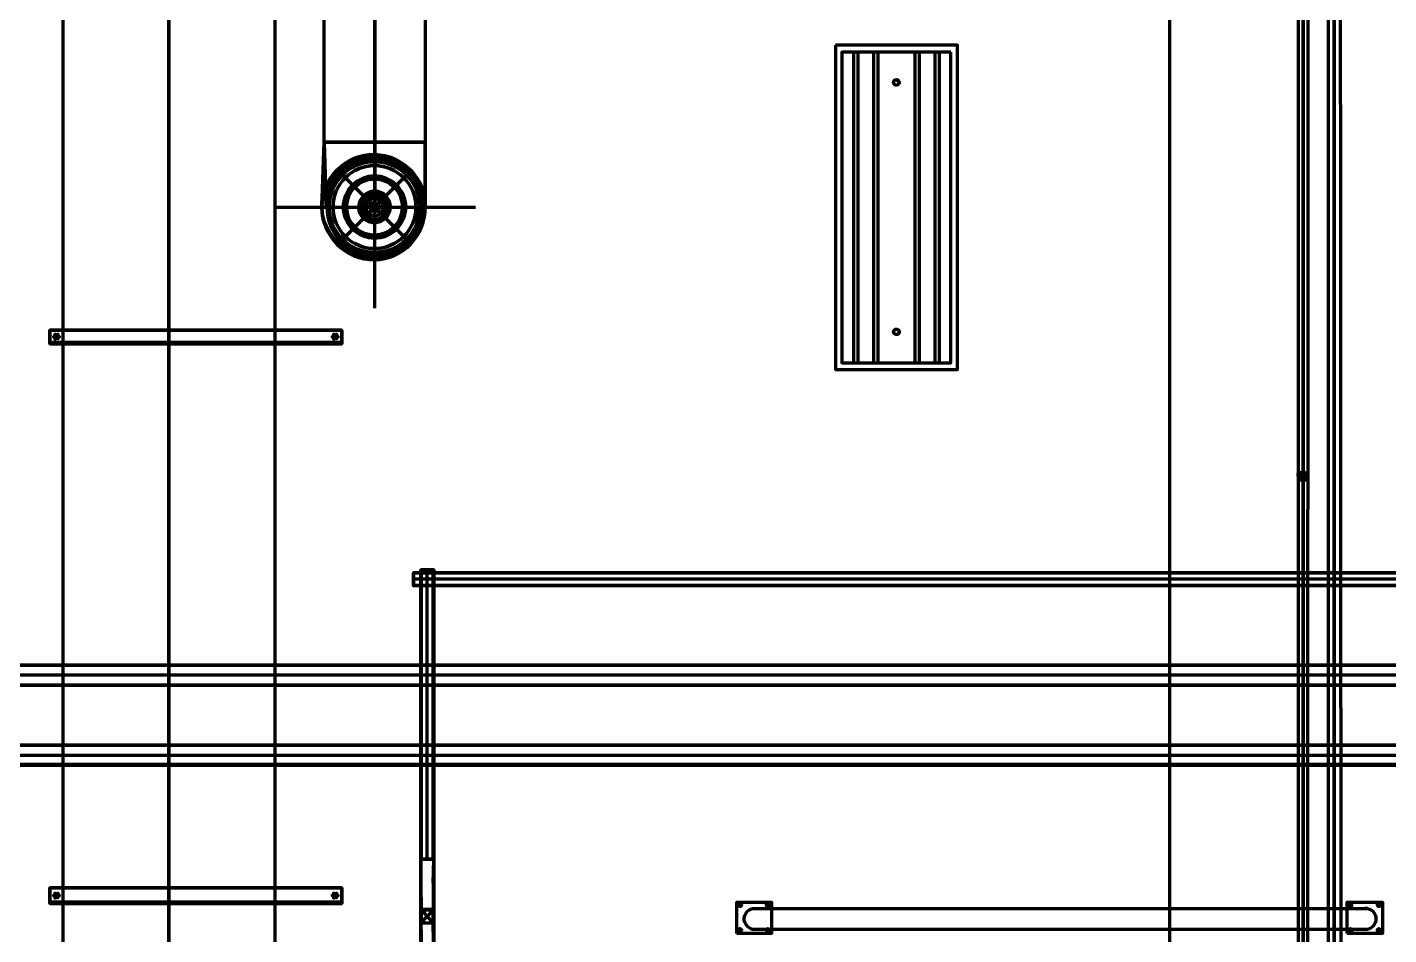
# Model space of a CAD drawing. Extents: x 0 to 1153, y 0 to 816.
# Drawn here: x 510.91 to 544.09, y 437.58 to 459.68 of the extents above; entities that cross this region are included whole.
import ezdxf

# ---------------------------------------------------------------- set-up
doc = ezdxf.new("R2010")
doc.units = 0
doc.header["$MEASUREMENT"] = 0
for name, color, linetype in [('Arch', 7, 'Continuous'), ('Hatch', 7, 'Continuous'), ('HVAC', 7, 'Continuous'), ('PIPE', 7, 'Continuous')]:
    doc.layers.add(name, color=color, linetype=linetype)

msp = doc.modelspace()

# ---------------------------------------------------------------- linework, layer by layer
at = {"layer": 'Arch', "color": 11, "linetype": 'Continuous', "lineweight": 211}
msp.add_line((538.755, 361.77), (538.755, 717.391), dxfattribs=at)
for points in [[(528.204, 437.61), (528.204, 438.372), (529.05, 438.372), (529.05, 437.61)], [(528.651, 437.706), (528.595, 437.71), (528.543, 437.726), (528.495, 437.752), (528.453, 437.788), (528.42, 437.833), (528.396, 437.884), (528.385, 437.937), (528.385, 437.992), (528.396, 438.046), (528.42, 438.097), (528.453, 438.142), (528.495, 438.178), (528.543, 438.204), (528.595, 438.22), (543.57, 438.22), (543.623, 438.204), (543.671, 438.178), (543.713, 438.142), (543.746, 438.097), (543.769, 438.046), (543.781, 437.992), (543.781, 437.937), (543.769, 437.884), (543.746, 437.833), (543.713, 437.788), (543.671, 437.752), (543.623, 437.726), (543.57, 437.71), (543.539, 437.705)], [(543.084, 437.61), (543.084, 438.372), (543.941, 438.372), (543.941, 437.61)], [(543.515, 438.224), (543.57, 438.22)]]:
    msp.add_lwpolyline(points, close=True, dxfattribs=at)
for centre, radius in [((528.283, 438.303), 0.0371), ((528.96, 438.303), 0.0371), ((543.163, 438.303), 0.037), ((543.851, 438.303), 0.0371), ((528.283, 437.69), 0.0371), ((528.96, 437.69), 0.0371), ((543.163, 437.69), 0.037), ((543.851, 437.69), 0.0371)]:
    msp.add_circle(centre, radius, dxfattribs=at)
at = {"layer": 'Hatch', "color": 5, "linetype": 'Continuous', "lineweight": 211}
for p, q in [((531.051, 459.073), (531.051, 451.506)), ((531.156, 459.073), (531.156, 451.506)), ((531.537, 459.073), (531.537, 451.506)), ((531.643, 459.073), (531.643, 451.506)), ((532.543, 459.073), (532.543, 451.506)), ((532.649, 459.073), (532.649, 451.506)), ((533.03, 459.073), (533.03, 451.506)), ((533.135, 459.073), (533.135, 451.506)), ((520.658, 439.42), (520.658, 446.468)), ((579.289, 446.236), (520.319, 446.236)), ((670.93, 443.897), (504.635, 443.897)), ((504.635, 441.949), (588.539, 441.949))]:
    msp.add_line(p, q, dxfattribs=at)
for points in [[(504.148, 541.327), (504.148, 441.706), (504.635, 441.706), (504.158, 441.706), (504.635, 441.706), (588.539, 441.706), (588.539, 442.193), (588.539, 441.727), (588.539, 442.193), (588.539, 441.706), (504.635, 441.706), (504.148, 441.706), (504.148, 541.327)], [(579.289, 446.384), (520.319, 446.384), (579.289, 446.394), (520.319, 446.394), (520.319, 446.077), (520.319, 446.394), (579.289, 446.394)], [(579.289, 446.077), (520.319, 446.077), (579.289, 446.087), (520.319, 446.087), (579.289, 446.077)], [(504.635, 441.727), (588.539, 441.727), (504.635, 441.727)], [(520.806, 437.864), (520.816, 438.192), (520.499, 438.192), (520.499, 437.864), (520.499, 438.192), (520.816, 438.192), (520.806, 437.864), (520.816, 438.192), (520.51, 438.171), (520.816, 438.192), (520.806, 437.864), (520.816, 438.192), (520.51, 438.171), (520.499, 437.864), (520.499, 438.192), (520.806, 437.864), (520.816, 437.547), (520.816, 438.192), (520.816, 436.965), (520.806, 437.864), (520.499, 437.864), (520.51, 437.547), (520.499, 438.192), (520.51, 436.965), (520.499, 437.864), (520.499, 438.838), (520.51, 438.171), (520.816, 438.192), (520.816, 438.838), (520.806, 437.864), (520.816, 439.42), (520.816, 438.192), (520.51, 438.171), (520.499, 439.42), (520.499, 437.864), (520.816, 438.192)], [(520.51, 438.838), (520.499, 439.42), (520.499, 438.838)], [(520.806, 438.838), (520.816, 439.42), (520.816, 438.838)], [(520.51, 438.171), (520.51, 437.864), (520.51, 437.864)]]:
    msp.add_lwpolyline(points, dxfattribs=at)
for points in [[(530.606, 459.243), (530.606, 451.347), (533.58, 451.347), (533.58, 459.243)], [(533.421, 459.073), (530.765, 459.073), (530.765, 451.506), (533.421, 451.506)], [(532.093, 458.407), (532.16, 458.354), (532.156, 458.311), (532.125, 458.277), (532.082, 458.27), (532.044, 458.289), (532.025, 458.327), (532.032, 458.369), (532.066, 458.401), (532.109, 458.405), (532.148, 458.378), (532.162, 458.338), (532.148, 458.297), (532.109, 458.271), (532.066, 458.274), (532.032, 458.306), (532.025, 458.349), (532.048, 458.39), (532.093, 458.407)], [(532.093, 452.332), (532.158, 452.285), (532.158, 452.241), (532.129, 452.204), (532.087, 452.194), (532.048, 452.211), (532.026, 452.246), (532.03, 452.29), (532.061, 452.324), (532.104, 452.331), (532.142, 452.311), (532.161, 452.274), (532.154, 452.231), (532.12, 452.199), (532.076, 452.196), (532.037, 452.222), (532.024, 452.263), (532.037, 452.303), (532.093, 452.332)], [(520.499, 439.42), (520.806, 439.42), (520.806, 446.468), (520.816, 439.42), (520.816, 446.468), (520.816, 439.42), (520.499, 439.42), (520.499, 446.468), (520.51, 439.42), (520.499, 446.468), (520.816, 446.468), (520.51, 446.468), (520.499, 439.42), (520.816, 439.42)], [(670.93, 444.14), (671.622, 444.141), (671.678, 444.146), (671.733, 444.158), (671.787, 444.177), (671.837, 444.201), (671.9, 444.243), (671.958, 444.266), (671.913, 444.227), (671.865, 444.193), (671.813, 444.165), (671.758, 444.144), (671.701, 444.129), (671.642, 444.121), (671.622, 444.119), (671.608, 444.14), (670.93, 444.119), (671.608, 444.119), (670.93, 444.14), (670.93, 443.653), (670.93, 444.14), (504.635, 444.14), (670.93, 444.14), (504.635, 444.14)], [(504.635, 443.664), (670.93, 443.664), (504.635, 443.653), (504.635, 444.14), (504.635, 443.664), (504.635, 444.14), (504.635, 443.653), (670.93, 443.653), (670.93, 444.14), (670.93, 443.664), (670.93, 444.14), (670.93, 443.653)], [(504.635, 442.193), (588.539, 442.193), (504.635, 442.193), (588.539, 442.193), (504.635, 442.193), (504.635, 441.727), (504.635, 442.193), (504.635, 441.706)]]:
    msp.add_lwpolyline(points, close=True, dxfattribs=at)
for p in [(520.499, 438.192), (520.51, 438.171), (520.806, 438.171), (520.816, 438.192), (520.499, 437.864), (520.51, 437.864), (520.806, 437.864), (520.816, 437.864)]:
    msp.add_point(p, dxfattribs=at)
at = {"layer": 'HVAC', "color": 6, "linetype": 'Continuous', "lineweight": 211}
for p, q in [((519.377, 452.84), (519.377, 457.75)), ((518.509, 456.163), (520.245, 454.427)), ((520.245, 456.163), (518.509, 454.427)), ((516.922, 455.295), (521.832, 455.295))]:
    msp.add_line(p, q, dxfattribs=at)
for points in [[(514.361, 534.416), (515.588, 534.416), (513.133, 534.416), (514.361, 534.416), (513.133, 534.416), (515.588, 534.416), (514.361, 534.416), (514.361, 535.654), (514.361, 534.416), (514.361, 530.532), (511.778, 530.532), (514.361, 530.532), (516.954, 530.532), (515.588, 534.416), (515.588, 535.654), (513.133, 535.654), (513.133, 534.416), (511.778, 530.532), (511.778, 407.331), (516.954, 407.331), (516.954, 530.532), (514.361, 530.532), (514.361, 407.331), (514.361, 530.532)], [(519.377, 462.883), (519.377, 456.882), (519.377, 462.883)], [(519.377, 456.882), (520.605, 456.882), (518.149, 456.882), (519.377, 456.882), (520.605, 456.882), (518.149, 456.882), (519.377, 456.882), (520.605, 456.882), (518.149, 456.882), (520.605, 456.882), (518.149, 456.882), (519.377, 456.882), (519.377, 455.295)], [(518.996, 455.3), (519.001, 455.361), (519.015, 455.419), (519.038, 455.473), (519.086, 455.545), (519.15, 455.603), (519.226, 455.646), (519.311, 455.671), (519.226, 455.646), (519.15, 455.603), (519.086, 455.545), (519.038, 455.473), (519.015, 455.419), (519.001, 455.361), (518.996, 455.3), (519.001, 455.361), (519.015, 455.419), (519.038, 455.473), (519.069, 455.522), (519.106, 455.566), (519.15, 455.603), (519.199, 455.634), (519.253, 455.657), (519.311, 455.671), (519.341, 455.675)], [(518.573, 452.3), (511.461, 452.3), (518.573, 452.3)], [(511.651, 452.088), (511.58, 452.161), (511.64, 452.173), (511.651, 452.088), (511.58, 452.161), (511.636, 452.176), (511.651, 452.088), (511.58, 452.161), (511.651, 452.194), (511.58, 452.161), (511.651, 452.088), (511.683, 452.141), (511.651, 452.194), (511.58, 452.161), (511.651, 452.088), (511.683, 452.141), (511.651, 452.194), (511.58, 452.161), (511.651, 452.088), (511.683, 452.141), (511.651, 452.194), (511.58, 452.161), (511.651, 452.088), (511.683, 452.141), (511.651, 452.194), (511.58, 452.161), (511.651, 452.088), (511.683, 452.141), (511.651, 452.194), (511.58, 452.161), (511.651, 452.088), (511.683, 452.141), (511.651, 452.194), (511.58, 452.161), (511.651, 452.088), (511.683, 452.141)], [(518.446, 452.088), (518.374, 452.158), (518.433, 452.175), (518.446, 452.088), (518.374, 452.158), (518.431, 452.176), (518.446, 452.088), (518.374, 452.158), (518.446, 452.194), (518.374, 452.158), (518.446, 452.088), (518.478, 452.141), (518.446, 452.194), (518.374, 452.158), (518.446, 452.088), (518.478, 452.141), (518.446, 452.194), (518.374, 452.158), (518.446, 452.088), (518.478, 452.141), (518.446, 452.194), (518.374, 452.158), (518.446, 452.088), (518.478, 452.141), (518.446, 452.194), (518.374, 452.158), (518.446, 452.088), (518.478, 452.141), (518.446, 452.194), (518.374, 452.158), (518.446, 452.088), (518.478, 452.141), (518.446, 452.194), (518.374, 452.158), (518.446, 452.088), (518.478, 452.141)], [(518.573, 438.721), (511.461, 438.721), (518.573, 438.721)], [(511.651, 438.478), (511.58, 438.551), (511.64, 438.562), (511.651, 438.478), (511.58, 438.551), (511.636, 438.566), (511.651, 438.478), (511.58, 438.551), (511.651, 438.584), (511.58, 438.551), (511.651, 438.478), (511.683, 438.531), (511.651, 438.584), (511.58, 438.551), (511.651, 438.478), (511.683, 438.531), (511.651, 438.584), (511.58, 438.551), (511.651, 438.478), (511.683, 438.531), (511.651, 438.584), (511.58, 438.551), (511.651, 438.478), (511.683, 438.531), (511.651, 438.584), (511.58, 438.551), (511.651, 438.478), (511.683, 438.531), (511.651, 438.584), (511.58, 438.551), (511.651, 438.478), (511.683, 438.531), (511.651, 438.584), (511.58, 438.551), (511.651, 438.478), (511.683, 438.531)], [(518.446, 438.478), (518.374, 438.548), (518.433, 438.564), (518.446, 438.478), (518.374, 438.548), (518.431, 438.566), (518.446, 438.478), (518.374, 438.548), (518.446, 438.584), (518.374, 438.548), (518.446, 438.478), (518.478, 438.531), (518.446, 438.584), (518.374, 438.548), (518.446, 438.478), (518.478, 438.531), (518.446, 438.584), (518.374, 438.548), (518.446, 438.478), (518.478, 438.531), (518.446, 438.584), (518.374, 438.548), (518.446, 438.478), (518.478, 438.531), (518.446, 438.584), (518.374, 438.548), (518.446, 438.478), (518.478, 438.531), (518.446, 438.584), (518.374, 438.548), (518.446, 438.478), (518.478, 438.531), (518.446, 438.584), (518.374, 438.548), (518.446, 438.478), (518.478, 438.531)]]:
    msp.add_lwpolyline(points, dxfattribs=at)
for points in [[(518.086, 455.3, -0.4142), (519.372, 456.533, -0.414201), (520.605, 455.3, 0.414223), (519.372, 456.533, 0.41421), (518.086, 455.3, 0.414214), (519.372, 454.036, 0.414208), (520.605, 455.3, 0.414214), (519.372, 456.533, 0.414219), (518.086, 455.3, 0.414207), (519.372, 454.014, 0.414207), (520.605, 455.3, -0.414218), (519.372, 454.046, -0.414204), (518.086, 455.3), (518.149, 456.882), (518.192, 455.3, -0.414229), (519.372, 456.533, -0.414216), (520.531, 455.3, 0.414202), (519.372, 456.417, 0.414217), (518.266, 455.3, -0.414221), (519.372, 456.417, -0.414197), (520.478, 455.3, 0.414221), (519.372, 456.427, 0.414206), (518.266, 455.3, -0.414221), (519.372, 456.406, -0.414221), (520.478, 455.3, 0.414221), (519.372, 456.406, 0.414221), (518.266, 455.3, 0.414221), (519.372, 454.194, 0.414221), (520.478, 455.3, 0.414221), (519.372, 456.406, 0.414221), (518.266, 455.3, -0.414221), (519.372, 456.406, -0.414221), (520.499, 455.3, 0.414221), (519.372, 456.459, 0.414216), (518.192, 455.3, -0.414229), (519.372, 456.533, -0.414216), (520.605, 455.3, -0.41421), (519.372, 454.12, -0.414223), (518.223, 455.3, -0.414233), (519.372, 456.449, -0.414206), (520.478, 455.3, -0.414221), (519.372, 454.194, -0.414221), (518.245, 455.3, 0.4142), (519.372, 454.173, 0.414215), (520.488, 455.3, -0.414191), (519.372, 454.141, 0.414196), (520.605, 455.3, -0.41421), (519.372, 454.141, -0.41421), (518.255, 455.3, 0.414211), (519.372, 454.194, 0.414221), (520.499, 455.3, -0.414215), (519.372, 454.194, -0.414221), (518.245, 455.3, 0.4142), (519.372, 454.194, 0.414221), (520.478, 455.3, -0.414221), (519.372, 454.194, -0.414221), (518.266, 455.3, 0.414221), (519.372, 454.194, 0.414221), (520.52, 455.3, -0.414193), (519.372, 454.194, -0.414221), (518.224, 455.3, 0.41422), (519.372, 454.12, -0.414223), (518.086, 455.3), (518.149, 456.882), (518.149, 462.883)], [(520.605, 462.883), (520.605, 456.882), (520.605, 455.3, -0.414205), (519.372, 454.067, -0.414218), (518.086, 455.3, -0.414218), (519.372, 456.533, -0.414205), (520.605, 455.3, -0.414205), (519.372, 454.067, -0.414218), (518.086, 455.3, -0.414218), (519.372, 456.533, -0.414205), (520.605, 455.3), (520.605, 456.882), (520.605, 455.3, -0.414205), (519.372, 454.067, -0.414218), (518.086, 455.3, -0.414218), (519.372, 456.533, -0.414205), (520.605, 455.3, -0.414205), (519.372, 454.067, -0.414218), (518.086, 455.3, -0.414218), (519.372, 456.586, -0.414205), (520.605, 455.3)], [(519.372, 454.999), (519.302, 455.018), (519.238, 455.042), (519.182, 455.079), (519.124, 455.147), (519.096, 455.208), (519.082, 455.276), (519.089, 455.37), (519.113, 455.434), (519.151, 455.49), (519.218, 455.548), (519.28, 455.576), (519.348, 455.59), (519.28, 455.576), (519.218, 455.548), (519.151, 455.49), (519.113, 455.434), (519.089, 455.37), (519.081, 455.3), (519.089, 455.37), (519.113, 455.434), (519.151, 455.49), (519.218, 455.548), (519.28, 455.576), (519.348, 455.59), (519.28, 455.576), (519.218, 455.548), (519.151, 455.49), (519.113, 455.434), (519.089, 455.37), (519.081, 455.3), (519.089, 455.37), (519.113, 455.434), (519.151, 455.49), (519.218, 455.548), (519.28, 455.576), (519.348, 455.59), (519.28, 455.576), (519.218, 455.548), (519.151, 455.49), (519.113, 455.434), (519.089, 455.37), (519.07, 455.3), (519.096, 455.208), (519.124, 455.147), (519.182, 455.079), (519.238, 455.042), (519.302, 455.018), (519.372, 454.999), (519.302, 455.018), (519.238, 455.042), (519.182, 455.079), (519.124, 455.147), (519.096, 455.208), (519.082, 455.276), (519.096, 455.208), (519.124, 455.147), (519.182, 455.079), (519.238, 455.042), (519.302, 455.018), (519.372, 454.999), (519.302, 455.018), (519.238, 455.042), (519.182, 455.079), (519.124, 455.147), (519.096, 455.208), (519.082, 455.276), (519.096, 455.208), (519.124, 455.147), (519.182, 455.079), (519.238, 455.042), (519.302, 455.018), (519.372, 454.999), (519.302, 455.018), (519.233, 455.032), (519.176, 455.071), (519.128, 455.122), (519.094, 455.183), (519.074, 455.251), (519.074, 455.349), (519.094, 455.418), (519.128, 455.478), (519.176, 455.529), (519.233, 455.568), (519.299, 455.593), (519.372, 455.602), (519.444, 455.593), (519.51, 455.568), (519.568, 455.529), (519.615, 455.478), (519.65, 455.418), (519.673, 455.3), (519.65, 455.418), (519.615, 455.478), (519.568, 455.529), (519.51, 455.568), (519.444, 455.593), (519.372, 455.591, -0.414234), (519.673, 455.3, 0.414234), (519.372, 455.591, -0.414234), (519.673, 455.3, -0.414208), (519.372, 454.999, 0.414228), (519.673, 455.3, 0.414227), (519.372, 455.612, 0.414229), (519.059, 455.3, 0.414227), (519.372, 454.999, 0.414208), (519.673, 455.3, -0.414208), (519.372, 454.999, 0.414228), (519.673, 455.3, 0.414227), (519.372, 455.612, 0.414229), (519.059, 455.3, 0.414227), (519.372, 454.999, 0.414192), (519.673, 455.3)], [(519.372, 455.094), (519.307, 455.104), (519.25, 455.134), (519.205, 455.178), (519.176, 455.235), (519.176, 455.366), (519.197, 455.428), (519.244, 455.475), (519.287, 455.5), (519.337, 455.514), (519.39, 455.517), (519.44, 455.506), (519.486, 455.485), (519.537, 455.441), (519.565, 455.4), (519.582, 455.352), (519.589, 455.3), (519.582, 455.248), (519.565, 455.201), (519.537, 455.159), (519.486, 455.116), (519.44, 455.094), (519.372, 455.094), (519.307, 455.104), (519.257, 455.116), (519.207, 455.159), (519.172, 455.216), (519.165, 455.3), (519.172, 455.216), (519.207, 455.159), (519.257, 455.116), (519.307, 455.104), (519.372, 455.094, 0.414258), (519.578, 455.3), (519.568, 455.366), (519.538, 455.422), (519.494, 455.467), (519.437, 455.496), (519.372, 455.507), (519.307, 455.496), (519.25, 455.467), (519.205, 455.422), (519.165, 455.3), (519.176, 455.366), (519.165, 455.3)]]:
    msp.add_lwpolyline(points, format="xyb", dxfattribs=at)
for points in [[(519.372, 456.406, 0.414221), (518.266, 455.3, 0.414221), (519.372, 454.194, 0.414221), (520.478, 455.3, 0.414221), (519.372, 456.406, 0.414221), (518.245, 455.3, -0.414206), (519.372, 456.406, -0.414221), (520.499, 455.3, 0.414221)], [(519.372, 456.311, 0.414206), (518.361, 455.3, -0.414206), (519.372, 456.311, -0.414206), (520.382, 455.3, 0.414206)], [(519.372, 456.057, 0.414222), (518.615, 455.3, -0.414222), (519.372, 456.057, -0.414201), (520.128, 455.3, 0.414201)], [(519.372, 454.607, 0.414194), (520.065, 455.3, 0.414204), (519.372, 455.993, 0.414227), (518.679, 455.3, 0.414216), (519.372, 454.586, 0.414214), (520.086, 455.3, 0.414224), (519.372, 456.015, 0.414224), (518.657, 455.3, -0.414224), (519.372, 456.015, -0.414224), (520.076, 455.3, 0.414209), (519.372, 456.004, 0.414209), (518.689, 455.3, 0.414209), (519.372, 454.617, 0.414211), (520.055, 455.3, -0.414211), (519.372, 454.618, -0.414209), (518.658, 455.3, 0.414214), (519.372, 454.544, 0.414192), (520.129, 455.3, -0.414192), (519.372, 454.544, -0.414213), (518.615, 455.3, 0.414213), (519.372, 454.586, 0.414214), (520.076, 455.3, -0.414209), (519.372, 454.586, -0.414214), (518.668, 455.3, 0.414209)], [(519.372, 455.983, 0.414219), (518.689, 455.3, -0.414219), (519.372, 455.983, -0.414221), (520.055, 455.3, 0.414221)], [(519.372, 454.924, 0.414205), (519.746, 455.3, 0.414223), (519.372, 455.674, -0.414223), (519.758, 455.3, 0.414209), (519.372, 455.686, 0.41425), (518.996, 455.3, 0.414201), (519.372, 454.924, 0.414205), (519.757, 455.3, -0.414191), (519.372, 454.925, -0.414201), (518.986, 455.3, 0.414232)], [(519.372, 454.29, 0.414206), (520.383, 455.3, -0.414206), (519.372, 454.29, -0.414206), (518.361, 455.3, 0.414206)]]:
    msp.add_lwpolyline(points, format="xyb", close=True, dxfattribs=at)
for points in [[(519.261, 455.3), (519.273, 455.351), (519.306, 455.39), (519.354, 455.41), (519.407, 455.406), (519.45, 455.379), (519.477, 455.335), (519.481, 455.282), (519.461, 455.235), (519.415, 455.198), (519.363, 455.19), (519.306, 455.211), (519.273, 455.249), (519.261, 455.291), (519.266, 455.265), (519.306, 455.211), (519.363, 455.19), (519.415, 455.198), (519.47, 455.249), (519.483, 455.3), (519.47, 455.249), (519.437, 455.211), (519.39, 455.191), (519.337, 455.195), (519.293, 455.222), (519.266, 455.265), (519.262, 455.318), (519.282, 455.366), (519.329, 455.403), (519.381, 455.411), (519.437, 455.39), (519.47, 455.351), (519.483, 455.309), (519.477, 455.335), (519.437, 455.39), (519.381, 455.411), (519.329, 455.403), (519.273, 455.351), (519.261, 455.3), (519.273, 455.351), (519.306, 455.39), (519.354, 455.41), (519.407, 455.406), (519.45, 455.379), (519.477, 455.335), (519.481, 455.282), (519.461, 455.235), (519.423, 455.202), (519.372, 455.189), (519.321, 455.202), (519.282, 455.235), (519.262, 455.282), (519.266, 455.335), (519.293, 455.379), (519.337, 455.406), (519.39, 455.41), (519.437, 455.39), (519.47, 455.351), (519.483, 455.3), (519.47, 455.249), (519.437, 455.211), (519.39, 455.191), (519.337, 455.195), (519.293, 455.222), (519.261, 455.3)], [(511.461, 452.014), (518.573, 452.014), (511.461, 451.972), (511.461, 452.3), (511.461, 451.972), (518.573, 451.972), (518.573, 452.3), (518.573, 451.972)], [(511.461, 438.383), (518.573, 438.383), (511.461, 438.341), (511.461, 438.721), (511.461, 438.341), (518.573, 438.341), (518.573, 438.721), (518.573, 438.341)]]:
    msp.add_lwpolyline(points, close=True, dxfattribs=at)
msp.add_circle((519.379, 455.293), 1.162, dxfattribs=at)
for p in [(519.377, 455.295), (519.377, 455.295), (519.377, 455.295), (519.377, 455.295), (519.377, 455.295), (519.377, 455.295), (519.377, 455.295), (511.556, 452.141), (511.556, 452.141), (511.556, 452.141), (511.588, 452.194), (511.588, 452.194), (511.588, 452.194), (511.588, 452.088), (511.588, 452.088), (511.588, 452.088), (511.651, 452.194), (511.651, 452.194), (511.651, 452.194), (511.683, 452.141), (511.683, 452.141), (511.683, 452.141), (518.351, 452.141), (518.351, 452.141), (518.351, 452.141), (518.382, 452.194), (518.382, 452.194), (518.382, 452.194), (518.382, 452.088), (518.382, 452.088), (518.382, 452.088), (518.446, 452.194), (518.446, 452.194), (518.446, 452.194), (518.478, 452.141), (518.478, 452.141), (518.478, 452.141), (511.556, 438.531), (511.556, 438.531), (511.556, 438.531), (511.588, 438.584), (511.588, 438.584), (511.588, 438.584), (511.588, 438.478), (511.588, 438.478), (511.588, 438.478), (511.651, 438.584), (511.651, 438.584), (511.651, 438.584), (511.683, 438.531), (511.683, 438.531), (511.683, 438.531), (518.351, 438.531), (518.351, 438.531), (518.351, 438.531), (518.382, 438.584), (518.382, 438.584), (518.382, 438.584), (518.382, 438.478), (518.382, 438.478), (518.382, 438.478), (518.446, 438.584), (518.446, 438.584), (518.446, 438.584), (518.478, 438.531), (518.478, 438.531), (518.478, 438.531)]:
    msp.add_point(p, dxfattribs=at)
at = {"layer": 'PIPE', "color": 3, "linetype": 'Continuous', "lineweight": 211}
for points in [[(542.766, 479.848), (542.629, 479.848), (542.925, 479.848), (542.766, 479.848), (542.925, 479.848), (542.629, 479.848), (542.904, 479.848), (542.925, 435.758), (542.629, 435.758), (542.629, 479.848), (542.766, 479.848), (542.766, 435.758), (542.766, 480.547), (542.597, 480.547), (542.629, 479.848), (542.629, 480.547), (542.629, 565.785)], [(542.142, 564.981), (542.11, 424.529), (542.142, 424.434), (542.142, 424.508), (541.898, 424.529), (541.898, 564.981)], [(542.004, 564.981), (542.004, 424.529), (542.004, 564.981)], [(541.888, 448.818), (541.898, 448.659), (541.888, 448.818), (541.898, 448.659), (541.888, 448.818), (541.898, 448.659), (541.888, 448.818), (542.078, 448.818), (542.11, 448.659), (542.121, 448.818), (542.11, 448.659), (541.974, 448.709), (541.954, 448.764), (542.003, 448.797), (542.045, 448.761), (542.021, 448.707), (541.965, 448.716), (542.037, 448.721), (542.089, 448.744), (542.045, 448.66), (541.991, 448.649), (541.898, 448.659), (541.906, 448.71), (541.9, 448.766), (541.888, 448.818), (541.967, 448.845), (542.023, 448.847), (542.07, 448.82), (542.098, 448.766), (542.047, 448.749), (542.01, 448.703), (541.957, 448.727), (541.968, 448.785), (542.024, 448.79), (541.965, 448.783), (541.888, 448.818), (541.898, 448.749), (541.888, 448.818), (541.953, 448.839), (542.007, 448.849), (542.058, 448.83), (542.092, 448.788), (542.098, 448.733), (542.11, 448.659), (542.031, 448.654), (541.975, 448.652), (541.898, 448.659), (541.9, 448.733), (541.951, 448.749), (541.988, 448.795), (542.041, 448.771), (542.033, 448.716), (541.977, 448.707), (542.033, 448.716), (542.11, 448.659), (542.099, 448.749), (542.11, 448.659), (542.045, 448.66), (541.991, 448.649), (541.898, 448.659), (541.906, 448.71), (541.9, 448.766), (541.888, 448.818), (541.967, 448.845), (542.023, 448.847), (542.07, 448.82), (542.098, 448.766), (542.047, 448.749), (542.01, 448.703), (541.957, 448.727), (541.968, 448.785), (542.024, 448.79), (541.965, 448.783), (541.888, 448.818), (541.898, 448.749), (541.888, 448.818), (541.953, 448.839), (542.007, 448.849), (542.058, 448.83), (542.092, 448.788), (542.098, 448.733), (542.11, 448.659), (542.031, 448.654), (541.975, 448.652), (541.898, 448.659), (541.901, 448.725), (541.972, 448.702), (542.092, 448.788), (542.045, 448.839), (541.991, 448.849), (541.94, 448.83), (541.888, 448.818), (542.11, 448.818), (541.888, 448.818), (541.898, 448.659), (542.11, 448.659), (542.11, 448.818), (542.11, 448.659), (541.898, 448.659), (541.888, 448.818), (542.078, 448.818), (542.11, 448.659), (542.121, 448.818), (542.11, 448.659), (541.898, 448.659)], [(542.089, 448.744), (541.92, 448.744), (542.089, 448.744), (541.92, 448.744), (542.089, 448.744), (541.98, 448.705), (541.92, 448.744), (541.995, 448.797), (542.089, 448.744), (542.003, 448.797), (541.92, 448.744), (541.988, 448.795), (542.089, 448.744), (541.98, 448.705), (541.98, 448.705), (541.977, 448.707)]]:
    msp.add_lwpolyline(points, dxfattribs=at)
msp.add_point((542.089, 448.744), dxfattribs=at)

doc.saveas('drawing.dxf')
